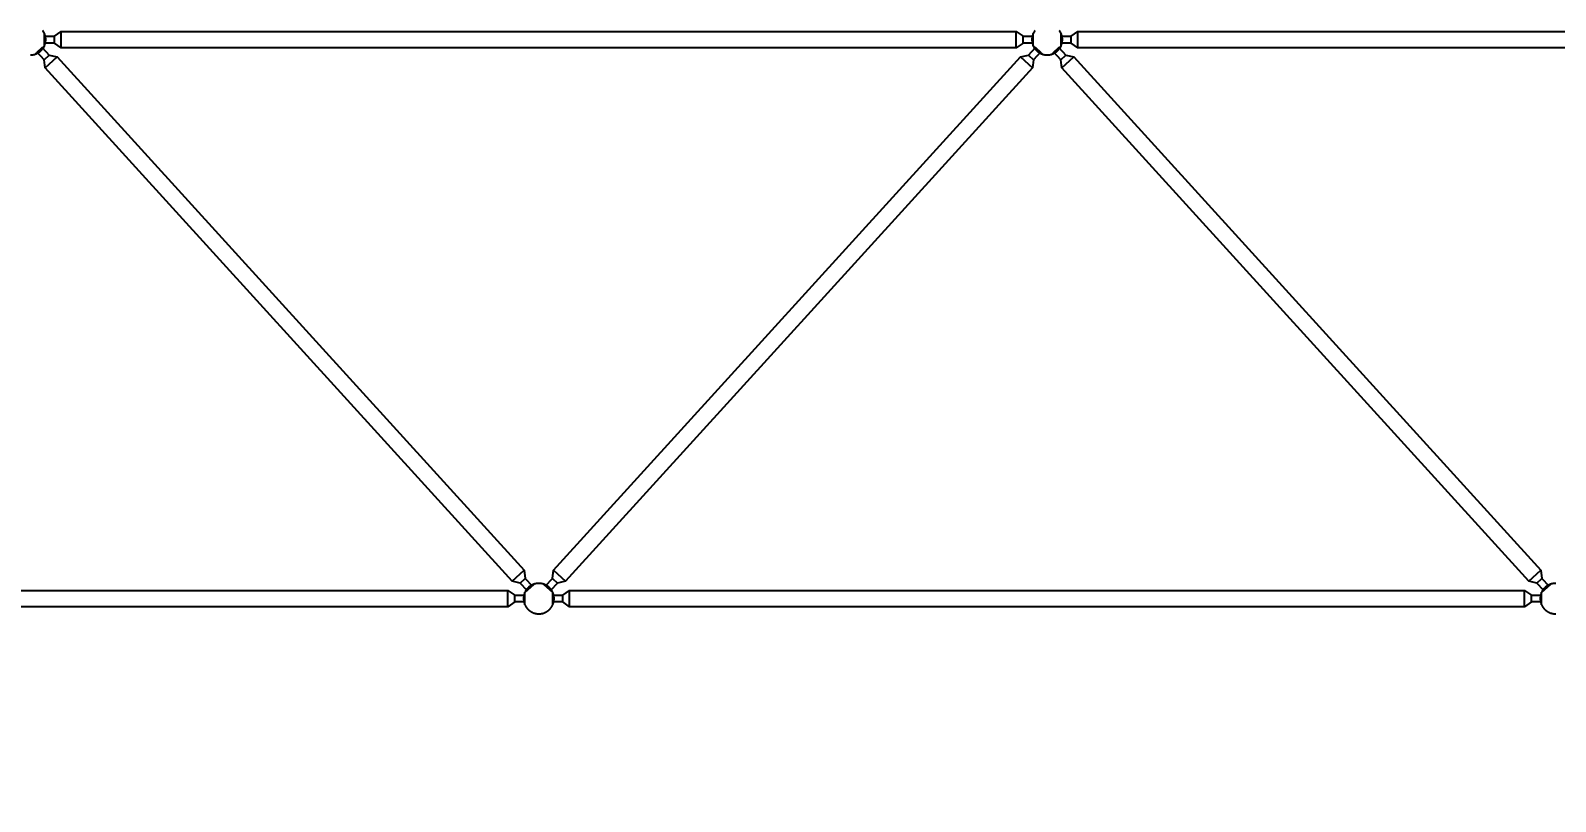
# Model space of a CAD drawing. Header units: centimetres. Extents: x 26569 to 160723, y -3143 to 14565.
# Drawn here: x 35001.7 to 35226.7, y 6232.1 to 6345.9 of the extents above; entities that cross this region are included whole.
import ezdxf

# ---------------------------------------------------------------- set-up
doc = ezdxf.new("R2010")
doc.units = ezdxf.units.CM
doc.header["$LTSCALE"] = 100
doc.layers.add('A-ANNO-DIMS', color=187, linetype='Continuous')
doc.layers.add('A-ELEV-02', color=253, linetype='Continuous')
doc.styles.add('Fields_100', font='act_simplex.shx', dxfattribs={"width": 0.8, "height": 20})
doc.dimstyles.new('FIELDS_100', dxfattribs={"dimscale": 0, "dimtxt": 20, "dimasz": 5, "dimexe": 5, "dimexo": 5, "dimgap": 5, "dimtad": 0, "dimdec": 0, "dimzin": 0, "dimdsep": 46, "dimtxsty": 'Fields_100', "dimblk": 'DOT', "dimcen": 0.09, "dimclrt": 50, "dimadec": 0, "dimazin": 0, "dimtfac": 1, "dimtdec": 0, "dimtix": 1, "dimtofl": 0, "dimtmove": 1, "dimatfit": 3, "dimfxl": 5, "dimfxlon": 1, "dimtolj": 1, "dimtzin": 0, "dimarcsym": 0})

# ---------------------------------------------------------------- blocks, each defined once
blk = doc.blocks.new('_Dot')
at = {"color": 0, "linetype": 'ByBlock', "lineweight": -2}
blk.add_line((-0.5, 0), (-1, 0), dxfattribs=at)
at = {"color": 0, "linetype": 'ByBlock', "const_width": 0.5}
blk.add_lwpolyline([(-0.25, 0, 1), (0.25, 0, 1)], format="xyb", close=True, dxfattribs=at)
blk = doc.blocks.new('*D693')
at = {"layer": 'A-ANNO-DIMS', "color": 0, "lineweight": -2, "transparency": 16777216}
for p, q in [((34926.73, 6649.56), (34926.73, 6659.56)), ((35826.73, 6649.56), (35826.73, 6659.56)), ((34931.73, 6654.56), (35345.07, 6654.56)), ((35821.73, 6654.56), (35408.4, 6654.56))]:
    blk.add_line(p, q, dxfattribs=at)
at = {"layer": 'DEFPOINTS', "color": 0, "transparency": 16777216}
for p in [(35826.73, 6654.56), (34926.73, 6232.06), (35826.73, 6232.06)]:
    blk.add_point(p, dxfattribs=at)
at = {"layer": 'A-ANNO-DIMS', "color": 0, "lineweight": -2, "transparency": 16777216, "xscale": 5, "yscale": 5, "zscale": 5, "rotation": 180}
blk.add_blockref('_Dot', (34926.73, 6654.56), dxfattribs=at)
at = {"layer": 'A-ANNO-DIMS', "color": 0, "lineweight": -2, "transparency": 16777216, "xscale": 5, "yscale": 5, "zscale": 5}
blk.add_blockref('_Dot', (35826.73, 6654.56), dxfattribs=at)
at = {"layer": 'A-ANNO-DIMS', "color": 50, "transparency": 16777216, "insert": (35376.73, 6654.56), "char_height": 20, "attachment_point": 5, "style": 'Fields_100'}
blk.add_mtext('\\A1;1800', dxfattribs=at)

msp = doc.modelspace()

# ---------------------------------------------------------------- linework, layer by layer
at = {"layer": 'A-ELEV-02'}
for points in [[(35001.73, 6342.26), (35001.81, 6342.26), (35001.88, 6342.27), (35001.96, 6342.27), (35002.03, 6342.28), (35002.11, 6342.29), (35002.19, 6342.31), (35002.26, 6342.33), (35002.34, 6342.34), (35002.41, 6342.37), (35002.45, 6342.38), (35002.49, 6342.39), (35002.52, 6342.41), (35002.56, 6342.42), (35002.6, 6342.43), (35002.63, 6342.45), (35002.67, 6342.47), (35002.71, 6342.48), (35002.74, 6342.5), (35002.78, 6342.52), (35002.81, 6342.54), (35002.85, 6342.56), (35002.88, 6342.58), (35002.92, 6342.6), (35002.95, 6342.62), (35002.98, 6342.64), (35003.02, 6342.66), (35003.05, 6342.69), (35003.08, 6342.71), (35003.11, 6342.73), (35003.15, 6342.76), (35003.18, 6342.78), (35003.21, 6342.81), (35003.24, 6342.84), (35003.27, 6342.86), (35003.29, 6342.89), (35003.32, 6342.92), (35003.35, 6342.95), (35003.4, 6343), (35003.45, 6343.06), (35003.5, 6343.12), (35003.55, 6343.18), (35003.59, 6343.25), (35003.64, 6343.31), (35003.68, 6343.37), (35003.71, 6343.44), (35003.75, 6343.51), (35003.78, 6343.57), (35003.81, 6343.64), (35003.84, 6343.71), (35003.86, 6343.78), (35003.89, 6343.86), (35003.91, 6343.93), (35003.93, 6344.01), (35003.94, 6344.08), (35003.96, 6344.16), (35003.96, 6344.2), (35003.97, 6344.24), (35003.97, 6344.28), (35003.98, 6344.32), (35003.98, 6344.36), (35003.98, 6344.4), (35003.98, 6344.44), (35003.98, 6344.48), (35003.98, 6344.52), (35003.98, 6344.55), (35003.98, 6344.59), (35003.98, 6344.63), (35003.98, 6344.67), (35003.98, 6344.71), (35003.97, 6344.75), (35003.97, 6344.79), (35003.96, 6344.83), (35003.96, 6344.87), (35003.95, 6344.91), (35003.94, 6344.95), (35003.93, 6344.99), (35003.92, 6345.03), (35003.91, 6345.07), (35003.9, 6345.11), (35003.89, 6345.14), (35003.88, 6345.18), (35003.87, 6345.22), (35003.86, 6345.26), (35003.83, 6345.33), (35003.8, 6345.4), (35003.77, 6345.47), (35003.73, 6345.54), (35003.7, 6345.61), (35003.66, 6345.68), (35003.62, 6345.74), (35003.58, 6345.8), (35003.53, 6345.86)], [(35003.78, 6345.01), (35005.28, 6345.01), (35006.28, 6345.72), (35147.18, 6345.72), (35148.18, 6345.01), (35149.68, 6345.01)], [(35003.78, 6343.58), (35003.78, 6345.44)], [(35005.28, 6344.01), (35005.28, 6345.01)], [(35006.28, 6343.3), (35006.28, 6345.72)], [(35147.18, 6343.3), (35147.18, 6345.72)], [(35148.18, 6344.01), (35148.18, 6345.01)], [(35149.93, 6345.86), (35149.89, 6345.8), (35149.85, 6345.74), (35149.81, 6345.68), (35149.77, 6345.61), (35149.73, 6345.54), (35149.7, 6345.47), (35149.67, 6345.4), (35149.64, 6345.33), (35149.61, 6345.26), (35149.6, 6345.22), (35149.59, 6345.18), (35149.57, 6345.14), (35149.56, 6345.11), (35149.55, 6345.07), (35149.54, 6345.03), (35149.54, 6344.99), (35149.53, 6344.95), (35149.52, 6344.91), (35149.51, 6344.87), (35149.51, 6344.83), (35149.5, 6344.79), (35149.5, 6344.75), (35149.49, 6344.71), (35149.49, 6344.67), (35149.49, 6344.63), (35149.49, 6344.59), (35149.48, 6344.55), (35149.48, 6344.52), (35149.48, 6344.48), (35149.49, 6344.44), (35149.49, 6344.4), (35149.49, 6344.36), (35149.49, 6344.32), (35149.5, 6344.28), (35149.5, 6344.24), (35149.51, 6344.2), (35149.51, 6344.16), (35149.53, 6344.08), (35149.54, 6344.01), (35149.56, 6343.93), (35149.58, 6343.86), (35149.61, 6343.78), (35149.63, 6343.71), (35149.66, 6343.64), (35149.69, 6343.57), (35149.72, 6343.51), (35149.76, 6343.44), (35149.79, 6343.37), (35149.83, 6343.31), (35149.87, 6343.25), (35149.92, 6343.18), (35149.96, 6343.12), (35150.01, 6343.06), (35150.07, 6343), (35150.12, 6342.95), (35150.15, 6342.92), (35150.17, 6342.89), (35150.2, 6342.86), (35150.23, 6342.84), (35150.26, 6342.81), (35150.29, 6342.78), (35150.32, 6342.76), (35150.35, 6342.73), (35150.39, 6342.71), (35150.42, 6342.69), (35150.45, 6342.66), (35150.48, 6342.64), (35150.52, 6342.62), (35150.55, 6342.6), (35150.59, 6342.58), (35150.62, 6342.56), (35150.65, 6342.54), (35150.69, 6342.52), (35150.73, 6342.5), (35150.76, 6342.48), (35150.8, 6342.47), (35150.83, 6342.45), (35150.87, 6342.43), (35150.91, 6342.42), (35150.94, 6342.41), (35150.98, 6342.39), (35151.02, 6342.38), (35151.06, 6342.37), (35151.13, 6342.34), (35151.21, 6342.33), (35151.28, 6342.31), (35151.36, 6342.29), (35151.43, 6342.28), (35151.51, 6342.27), (35151.59, 6342.27), (35151.66, 6342.26), (35151.73, 6342.26), (35151.81, 6342.26), (35151.88, 6342.27), (35151.96, 6342.27), (35152.03, 6342.28), (35152.11, 6342.29), (35152.19, 6342.31), (35152.26, 6342.33), (35152.34, 6342.34), (35152.41, 6342.37), (35152.45, 6342.38), (35152.49, 6342.39), (35152.52, 6342.41), (35152.56, 6342.42), (35152.6, 6342.43), (35152.63, 6342.45), (35152.67, 6342.47), (35152.71, 6342.48), (35152.74, 6342.5), (35152.78, 6342.52), (35152.81, 6342.54), (35152.85, 6342.56), (35152.88, 6342.58), (35152.92, 6342.6), (35152.95, 6342.62), (35152.98, 6342.64), (35153.02, 6342.66), (35153.05, 6342.69), (35153.08, 6342.71), (35153.11, 6342.73), (35153.15, 6342.76), (35153.18, 6342.78), (35153.21, 6342.81), (35153.24, 6342.84), (35153.27, 6342.86), (35153.29, 6342.89), (35153.32, 6342.92), (35153.35, 6342.95), (35153.4, 6343), (35153.45, 6343.06), (35153.5, 6343.12), (35153.55, 6343.18), (35153.59, 6343.25), (35153.64, 6343.31), (35153.68, 6343.37), (35153.71, 6343.44), (35153.75, 6343.51), (35153.78, 6343.57), (35153.81, 6343.64), (35153.84, 6343.71), (35153.86, 6343.78), (35153.89, 6343.86), (35153.91, 6343.93), (35153.93, 6344.01), (35153.94, 6344.08), (35153.96, 6344.16), (35153.96, 6344.2), (35153.97, 6344.24), (35153.97, 6344.28), (35153.98, 6344.32), (35153.98, 6344.36), (35153.98, 6344.4), (35153.98, 6344.44), (35153.98, 6344.48), (35153.98, 6344.52), (35153.98, 6344.55), (35153.98, 6344.59), (35153.98, 6344.63), (35153.98, 6344.67), (35153.98, 6344.71), (35153.97, 6344.75), (35153.97, 6344.79), (35153.96, 6344.83), (35153.96, 6344.87), (35153.95, 6344.91), (35153.94, 6344.95), (35153.93, 6344.99), (35153.92, 6345.03), (35153.91, 6345.07), (35153.9, 6345.11), (35153.89, 6345.14), (35153.88, 6345.18), (35153.87, 6345.22), (35153.86, 6345.26), (35153.83, 6345.33), (35153.8, 6345.4), (35153.77, 6345.47), (35153.73, 6345.54), (35153.7, 6345.61), (35153.66, 6345.68), (35153.62, 6345.74), (35153.58, 6345.8), (35153.53, 6345.86)], [(35149.68, 6343.58), (35149.68, 6345.44)], [(35153.78, 6345.01), (35155.28, 6345.01), (35156.28, 6345.72), (35297.18, 6345.72), (35298.18, 6345.01), (35299.68, 6345.01)], [(35153.78, 6343.58), (35153.78, 6345.44)], [(35155.28, 6344.01), (35155.28, 6345.01)], [(35156.28, 6343.3), (35156.28, 6345.72)], [(35002.43, 6342.37), (35003.8, 6343.62)], [(35149.68, 6344.01), (35148.18, 6344.01), (35147.18, 6343.3), (35006.28, 6343.3), (35005.28, 6344.01), (35003.78, 6344.01)], [(35149.67, 6343.62), (35151.04, 6342.37)], [(35152.43, 6342.37), (35153.8, 6343.62)], [(35299.68, 6344.01), (35298.18, 6344.01), (35297.18, 6343.3), (35156.28, 6343.3), (35155.28, 6344.01), (35153.78, 6344.01)], [(35003.75, 6341.55), (35004.49, 6342.22)], [(35003.9, 6340.33), (35005.69, 6341.96)], [(35147.78, 6341.96), (35149.57, 6340.33)], [(35148.98, 6342.22), (35149.72, 6341.55)], [(35153.75, 6341.55), (35154.49, 6342.22)], [(35153.9, 6340.33), (35155.69, 6341.96)], [(35072.78, 6264.57), (35074.57, 6266.19)], [(35073.98, 6264.3), (35074.72, 6264.98)], [(35074.67, 6262.91), (35076.04, 6264.15)], [(35077.43, 6264.15), (35078.8, 6262.91)], [(35078.75, 6264.98), (35079.49, 6264.3)], [(35078.9, 6266.19), (35080.69, 6264.57)], [(35222.78, 6264.57), (35224.57, 6266.19)], [(35223.98, 6264.3), (35224.72, 6264.98)], [(35226.78, 6264.26), (35226.73, 6264.26), (35226.68, 6264.26), (35226.63, 6264.26), (35226.58, 6264.26), (35226.53, 6264.25), (35226.48, 6264.25), (35226.43, 6264.24), (35226.38, 6264.23), (35226.32, 6264.22), (35226.27, 6264.21), (35226.22, 6264.2), (35226.17, 6264.19), (35226.12, 6264.18), (35226.06, 6264.16), (35226.01, 6264.14), (35225.96, 6264.12), (35225.91, 6264.1), (35225.85, 6264.08), (35225.8, 6264.06), (35225.75, 6264.04), (35225.7, 6264.01), (35225.65, 6263.98), (35225.6, 6263.96), (35225.55, 6263.93), (35225.5, 6263.9), (35225.46, 6263.86), (35225.41, 6263.83), (35225.36, 6263.8), (35225.32, 6263.76), (35225.27, 6263.72), (35225.23, 6263.68), (35225.19, 6263.64), (35225.14, 6263.6), (35225.1, 6263.56), (35225.06, 6263.52), (35225.02, 6263.48), (35224.99, 6263.43), (35224.95, 6263.38), (35224.92, 6263.34), (35224.88, 6263.29), (35224.85, 6263.24), (35224.82, 6263.19), (35224.79, 6263.15), (35224.76, 6263.1), (35224.74, 6263.05), (35224.71, 6262.99), (35224.69, 6262.94), (35224.66, 6262.89), (35224.64, 6262.84), (35224.62, 6262.79), (35224.6, 6262.74), (35224.59, 6262.68), (35224.57, 6262.63), (35224.56, 6262.58), (35224.54, 6262.53), (35224.53, 6262.47), (35224.52, 6262.42), (35224.51, 6262.37), (35224.51, 6262.32), (35224.5, 6262.27), (35224.49, 6262.21), (35224.49, 6262.16), (35224.49, 6262.11), (35224.48, 6262.06), (35224.48, 6262.01), (35224.48, 6261.96), (35224.49, 6261.91), (35224.49, 6261.86), (35224.49, 6261.81), (35224.5, 6261.76), (35224.51, 6261.71), (35224.51, 6261.66), (35224.52, 6261.6), (35224.53, 6261.55), (35224.54, 6261.5), (35224.56, 6261.45), (35224.57, 6261.39), (35224.59, 6261.34), (35224.6, 6261.29), (35224.62, 6261.24), (35224.64, 6261.18), (35224.66, 6261.13), (35224.69, 6261.08), (35224.71, 6261.03), (35224.74, 6260.98), (35224.76, 6260.93), (35224.79, 6260.88), (35224.82, 6260.83), (35224.85, 6260.78), (35224.88, 6260.73), (35224.92, 6260.69), (35224.95, 6260.64), (35224.99, 6260.59), (35225.02, 6260.55), (35225.06, 6260.51), (35225.1, 6260.46), (35225.14, 6260.42), (35225.19, 6260.38), (35225.23, 6260.34), (35225.27, 6260.3), (35225.32, 6260.27), (35225.36, 6260.23), (35225.41, 6260.19), (35225.46, 6260.16), (35225.5, 6260.13), (35225.55, 6260.1), (35225.6, 6260.07), (35225.65, 6260.04), (35225.7, 6260.01), (35225.75, 6259.99), (35225.8, 6259.96), (35225.85, 6259.94), (35225.91, 6259.92), (35225.96, 6259.9), (35226.01, 6259.88), (35226.06, 6259.86), (35226.12, 6259.85), (35226.17, 6259.83), (35226.22, 6259.82), (35226.27, 6259.81), (35226.32, 6259.8), (35226.38, 6259.79), (35226.43, 6259.78), (35226.48, 6259.78), (35226.53, 6259.77), (35226.58, 6259.77), (35226.63, 6259.76), (35226.68, 6259.76), (35226.73, 6259.76), (35226.78, 6259.76)], [(35224.67, 6262.91), (35226.04, 6264.15)], [(34928.78, 6262.51), (34930.28, 6262.51), (34931.28, 6263.22), (35072.18, 6263.22), (35073.18, 6262.51), (35074.68, 6262.51)], [(35072.18, 6260.8), (35072.18, 6263.22)], [(35073.18, 6261.51), (35073.18, 6262.51)], [(35074.68, 6261.08), (35074.68, 6262.94)], [(35078.78, 6262.51), (35080.28, 6262.51), (35081.28, 6263.22), (35222.18, 6263.22), (35223.18, 6262.51), (35224.68, 6262.51)], [(35078.78, 6261.08), (35078.78, 6262.94)], [(35080.28, 6261.51), (35080.28, 6262.51)], [(35081.28, 6260.8), (35081.28, 6263.22)], [(35222.18, 6260.8), (35222.18, 6263.22)], [(35223.18, 6261.51), (35223.18, 6262.51)], [(35224.68, 6261.08), (35224.68, 6262.94)], [(35074.68, 6261.51), (35073.18, 6261.51), (35072.18, 6260.8), (34931.28, 6260.8), (34930.28, 6261.51), (34928.78, 6261.51)], [(35224.68, 6261.51), (35223.18, 6261.51), (35222.18, 6260.8), (35081.28, 6260.8), (35080.28, 6261.51), (35078.78, 6261.51)]]:
    msp.add_lwpolyline(points, dxfattribs=at)
for points in [[(35074.99, 6263.19), (35073.98, 6264.3), (35072.78, 6264.57), (35003.9, 6340.33), (35003.75, 6341.55), (35002.74, 6342.66), (35003.48, 6343.33), (35004.49, 6342.22), (35005.69, 6341.96), (35074.57, 6266.19), (35074.72, 6264.98), (35075.73, 6263.87)], [(35077.74, 6263.87), (35078.75, 6264.98), (35078.9, 6266.19), (35147.78, 6341.96), (35148.98, 6342.22), (35149.99, 6343.33), (35150.73, 6342.66), (35149.72, 6341.55), (35149.57, 6340.33), (35080.69, 6264.57), (35079.49, 6264.3), (35078.48, 6263.19)], [(35224.99, 6263.19), (35223.98, 6264.3), (35222.78, 6264.57), (35153.9, 6340.33), (35153.75, 6341.55), (35152.74, 6342.66), (35153.48, 6343.33), (35154.49, 6342.22), (35155.69, 6341.96), (35224.57, 6266.19), (35224.72, 6264.98), (35225.73, 6263.87)], [(35078.98, 6262.01), (35078.98, 6262.06), (35078.98, 6262.11), (35078.98, 6262.16), (35078.98, 6262.21), (35078.97, 6262.27), (35078.96, 6262.32), (35078.96, 6262.37), (35078.95, 6262.42), (35078.94, 6262.47), (35078.92, 6262.53), (35078.91, 6262.58), (35078.9, 6262.63), (35078.88, 6262.68), (35078.86, 6262.74), (35078.85, 6262.79), (35078.83, 6262.84), (35078.81, 6262.89), (35078.78, 6262.94), (35078.76, 6262.99), (35078.73, 6263.05), (35078.71, 6263.1), (35078.68, 6263.15), (35078.65, 6263.19), (35078.62, 6263.24), (35078.59, 6263.29), (35078.55, 6263.34), (35078.52, 6263.38), (35078.48, 6263.43), (35078.44, 6263.48), (35078.41, 6263.52), (35078.37, 6263.56), (35078.33, 6263.6), (35078.28, 6263.64), (35078.24, 6263.68), (35078.2, 6263.72), (35078.15, 6263.76), (35078.11, 6263.8), (35078.06, 6263.83), (35078.01, 6263.86), (35077.97, 6263.9), (35077.92, 6263.93), (35077.87, 6263.96), (35077.82, 6263.98), (35077.77, 6264.01), (35077.72, 6264.04), (35077.67, 6264.06), (35077.61, 6264.08), (35077.56, 6264.1), (35077.51, 6264.12), (35077.46, 6264.14), (35077.41, 6264.16), (35077.35, 6264.18), (35077.3, 6264.19), (35077.25, 6264.2), (35077.2, 6264.21), (35077.14, 6264.22), (35077.09, 6264.23), (35077.04, 6264.24), (35076.99, 6264.25), (35076.94, 6264.25), (35076.89, 6264.26), (35076.83, 6264.26), (35076.78, 6264.26), (35076.73, 6264.26), (35076.68, 6264.26), (35076.63, 6264.26), (35076.58, 6264.26), (35076.53, 6264.25), (35076.48, 6264.25), (35076.43, 6264.24), (35076.38, 6264.23), (35076.32, 6264.22), (35076.27, 6264.21), (35076.22, 6264.2), (35076.17, 6264.19), (35076.12, 6264.18), (35076.06, 6264.16), (35076.01, 6264.14), (35075.96, 6264.12), (35075.91, 6264.1), (35075.85, 6264.08), (35075.8, 6264.06), (35075.75, 6264.04), (35075.7, 6264.01), (35075.65, 6263.98), (35075.6, 6263.96), (35075.55, 6263.93), (35075.5, 6263.9), (35075.46, 6263.86), (35075.41, 6263.83), (35075.36, 6263.8), (35075.32, 6263.76), (35075.27, 6263.72), (35075.23, 6263.68), (35075.19, 6263.64), (35075.14, 6263.6), (35075.1, 6263.56), (35075.06, 6263.52), (35075.02, 6263.48), (35074.99, 6263.43), (35074.95, 6263.38), (35074.92, 6263.34), (35074.88, 6263.29), (35074.85, 6263.24), (35074.82, 6263.19), (35074.79, 6263.15), (35074.76, 6263.1), (35074.74, 6263.05), (35074.71, 6262.99), (35074.69, 6262.94), (35074.66, 6262.89), (35074.64, 6262.84), (35074.62, 6262.79), (35074.6, 6262.74), (35074.59, 6262.68), (35074.57, 6262.63), (35074.56, 6262.58), (35074.54, 6262.53), (35074.53, 6262.47), (35074.52, 6262.42), (35074.51, 6262.37), (35074.51, 6262.32), (35074.5, 6262.27), (35074.49, 6262.21), (35074.49, 6262.16), (35074.49, 6262.11), (35074.48, 6262.06), (35074.48, 6262.01), (35074.48, 6261.96), (35074.49, 6261.91), (35074.49, 6261.86), (35074.49, 6261.81), (35074.5, 6261.76), (35074.51, 6261.71), (35074.51, 6261.66), (35074.52, 6261.6), (35074.53, 6261.55), (35074.54, 6261.5), (35074.56, 6261.45), (35074.57, 6261.39), (35074.59, 6261.34), (35074.6, 6261.29), (35074.62, 6261.24), (35074.64, 6261.18), (35074.66, 6261.13), (35074.69, 6261.08), (35074.71, 6261.03), (35074.74, 6260.98), (35074.76, 6260.93), (35074.79, 6260.88), (35074.82, 6260.83), (35074.85, 6260.78), (35074.88, 6260.73), (35074.92, 6260.69), (35074.95, 6260.64), (35074.99, 6260.59), (35075.02, 6260.55), (35075.06, 6260.51), (35075.1, 6260.46), (35075.14, 6260.42), (35075.19, 6260.38), (35075.23, 6260.34), (35075.27, 6260.3), (35075.32, 6260.27), (35075.36, 6260.23), (35075.41, 6260.19), (35075.46, 6260.16), (35075.5, 6260.13), (35075.55, 6260.1), (35075.6, 6260.07), (35075.65, 6260.04), (35075.7, 6260.01), (35075.75, 6259.99), (35075.8, 6259.96), (35075.85, 6259.94), (35075.91, 6259.92), (35075.96, 6259.9), (35076.01, 6259.88), (35076.06, 6259.86), (35076.12, 6259.85), (35076.17, 6259.83), (35076.22, 6259.82), (35076.27, 6259.81), (35076.32, 6259.8), (35076.38, 6259.79), (35076.43, 6259.78), (35076.48, 6259.78), (35076.53, 6259.77), (35076.58, 6259.77), (35076.63, 6259.76), (35076.68, 6259.76), (35076.73, 6259.76), (35076.78, 6259.76), (35076.83, 6259.76), (35076.89, 6259.77), (35076.94, 6259.77), (35076.99, 6259.78), (35077.04, 6259.78), (35077.09, 6259.79), (35077.14, 6259.8), (35077.2, 6259.81), (35077.25, 6259.82), (35077.3, 6259.83), (35077.35, 6259.85), (35077.41, 6259.86), (35077.46, 6259.88), (35077.51, 6259.9), (35077.56, 6259.92), (35077.61, 6259.94), (35077.67, 6259.96), (35077.72, 6259.99), (35077.77, 6260.01), (35077.82, 6260.04), (35077.87, 6260.07), (35077.92, 6260.1), (35077.97, 6260.13), (35078.01, 6260.16), (35078.06, 6260.19), (35078.11, 6260.23), (35078.15, 6260.27), (35078.2, 6260.3), (35078.24, 6260.34), (35078.28, 6260.38), (35078.33, 6260.42), (35078.37, 6260.46), (35078.41, 6260.51), (35078.44, 6260.55), (35078.48, 6260.59), (35078.52, 6260.64), (35078.55, 6260.69), (35078.59, 6260.73), (35078.62, 6260.78), (35078.65, 6260.83), (35078.68, 6260.88), (35078.71, 6260.93), (35078.73, 6260.98), (35078.76, 6261.03), (35078.78, 6261.08), (35078.81, 6261.13), (35078.83, 6261.18), (35078.85, 6261.24), (35078.86, 6261.29), (35078.88, 6261.34), (35078.9, 6261.39), (35078.91, 6261.45), (35078.92, 6261.5), (35078.94, 6261.55), (35078.95, 6261.6), (35078.96, 6261.66), (35078.96, 6261.71), (35078.97, 6261.76), (35078.98, 6261.81), (35078.98, 6261.86), (35078.98, 6261.91), (35078.98, 6261.96)]]:
    msp.add_lwpolyline(points, close=True, dxfattribs=at)

# ---------------------------------------------------------------- dimensions: what is measured, and where the dimension line sits
at = {"layer": 'A-ANNO-DIMS'}
dim = msp.add_linear_dim(base=(35826.73, 6654.56), p1=(34926.73, 6232.06), p2=(35826.73, 6232.06), dimstyle='FIELDS_100', override={"dimscale": 1, "dimlfac": 2}, dxfattribs=at)
dim.commit()
dim.dimension.update_dxf_attribs({"geometry": '*D693', "text_midpoint": (35376.73, 6654.56)})

doc.saveas('drawing.dxf')
